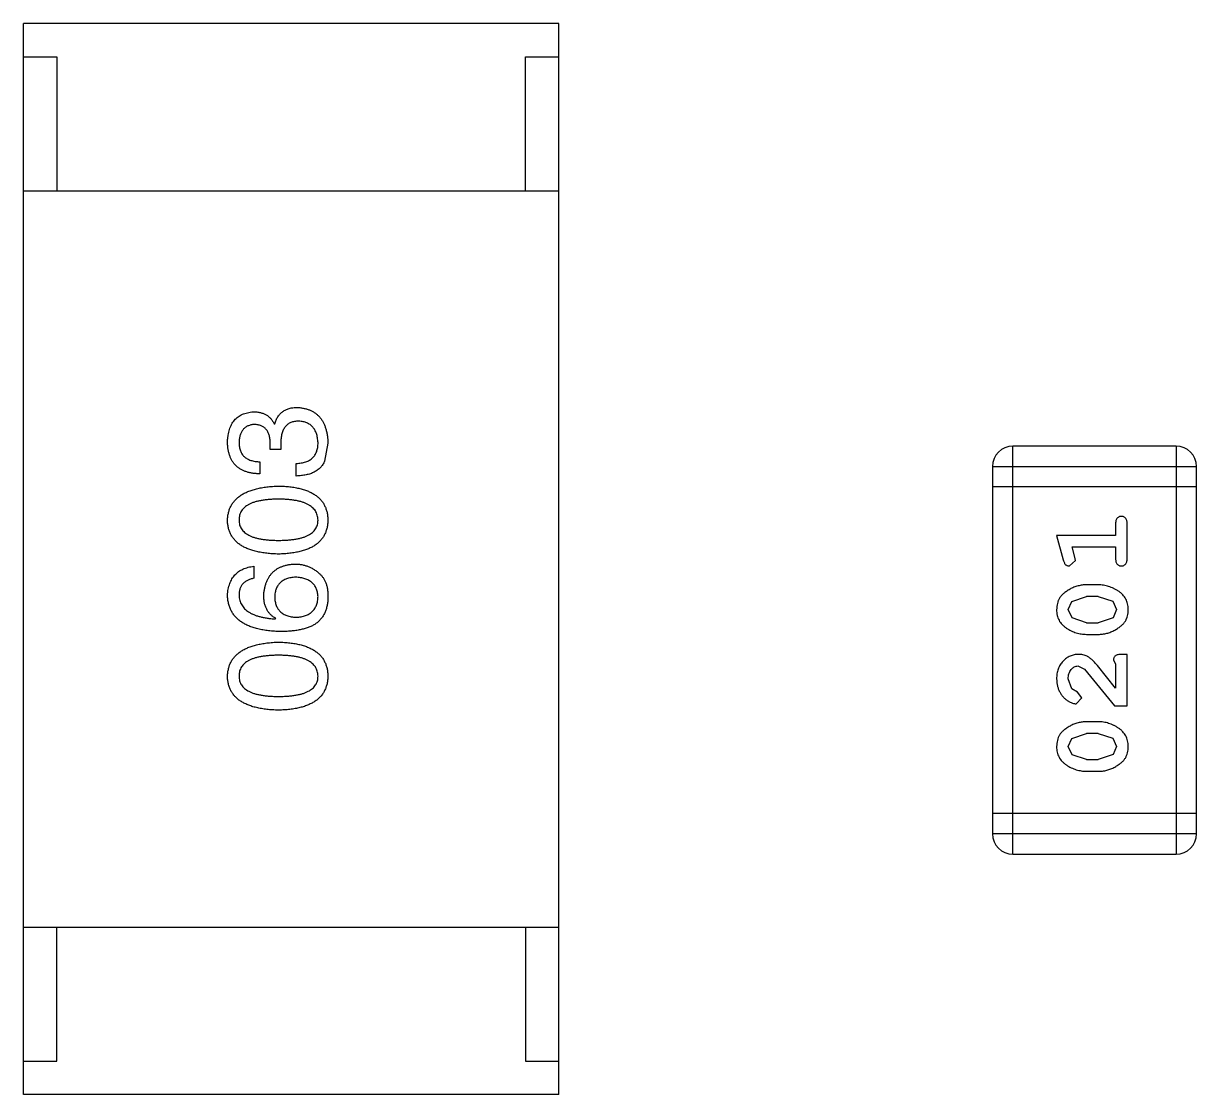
# Model space of a CAD drawing. Header units: inches. Extents: x -13 to 240, y -18 to 126.
# Drawn here: x 183.426 to 185.179, y 37.603 to 39.203 of the extents above; entities that cross this region are included whole.
import ezdxf

# ---------------------------------------------------------------- set-up
doc = ezdxf.new("R2010")
doc.units = ezdxf.units.IN
doc.header["$LTSCALE"] = 1.21
doc.header["$MEASUREMENT"] = 0
doc.layers.get('0').update_dxf_attribs({"linetype": 'CONTINUOUS'})

msp = doc.modelspace()

# ---------------------------------------------------------------- linework, layer by layer
at = {"color": 7, "linetype": 'Continuous'}
for p, q in [((183.4264, 37.6026), (183.4264, 39.2026)), ((184.2264, 39.2026), (183.4264, 39.2026)), ((184.2264, 37.6026), (184.2264, 39.2026)), ((183.4264, 39.1526), (183.4764, 39.1526)), ((183.4764, 39.1526), (183.4764, 38.9526)), ((184.1764, 38.9526), (184.1764, 39.1526)), ((184.1764, 39.1526), (184.2264, 39.1526)), ((183.4264, 38.9526), (184.2264, 38.9526)), ((183.8009, 38.6044), (183.8017, 38.6044)), ((183.7952, 38.5659), (183.7952, 38.5757)), ((183.8108, 38.5749), (183.8108, 38.5659)), ((183.8812, 38.5757), (183.8763, 38.5486)), ((184.9045, 37.9616), (184.9045, 38.5712)), ((185.1484, 38.5712), (184.9045, 38.5712)), ((185.1484, 38.5712), (185.1484, 37.9616)), ((183.8108, 38.5659), (183.7952, 38.5659)), ((183.7796, 38.5478), (183.7796, 38.5298)), ((183.8337, 38.5265), (183.8337, 38.5454)), ((184.874, 38.5407), (184.874, 37.9921)), ((184.874, 38.5407), (185.1788, 38.5407)), ((185.1788, 37.9921), (185.1788, 38.5407)), ((185.1788, 38.5102), (184.874, 38.5102)), ((185.0579, 38.4552), (185.0579, 38.4379)), ((185.0752, 38.4033), (185.0752, 38.4552)), ((184.9698, 38.4379), (184.9797, 38.4013)), ((185.0579, 38.4379), (184.9698, 38.4379)), ((184.9971, 38.4055), (184.9929, 38.4206)), ((184.9929, 38.4206), (185.0579, 38.4206)), ((185.0579, 38.4206), (185.0579, 38.4033)), ((184.9889, 38.3922), (184.9981, 38.4001)), ((184.9981, 38.4001), (184.9971, 38.4055)), ((183.7706, 38.3917), (183.7706, 38.3737)), ((185.0322, 38.3639), (185.0144, 38.3639)), ((184.9924, 38.339), (185.0147, 38.3466)), ((185.0319, 38.3466), (185.0147, 38.3466)), ((185.0319, 38.3466), (185.0537, 38.3394)), ((184.9871, 38.3269), (184.9924, 38.339)), ((184.9929, 38.3145), (184.9871, 38.3269)), ((185.0537, 38.3394), (185.0595, 38.3271)), ((185.0595, 38.3271), (185.0542, 38.3149)), ((183.8026, 38.313), (183.8034, 38.3138)), ((185.0147, 38.3073), (184.9929, 38.3145)), ((185.0542, 38.3149), (185.0319, 38.3073)), ((185.0147, 38.3073), (185.0319, 38.3073)), ((185.0144, 38.29), (185.0322, 38.29)), ((185.0752, 38.2601), (185.0673, 38.2601)), ((185.0752, 38.183), (185.0752, 38.2601)), ((185.0016, 38.2428), (185.0114, 38.238)), ((185.0114, 38.238), (185.0563, 38.183)), ((185.0579, 38.2098), (185.0309, 38.2433)), ((185.0548, 38.2514), (185.0579, 38.2459)), ((185.0579, 38.2459), (185.0579, 38.2098)), ((184.9925, 38.2084), (184.9871, 38.2233)), ((185.001, 38.2035), (184.9925, 38.2084)), ((185.0076, 38.195), (185.001, 38.2035)), ((184.9991, 38.1862), (185.0076, 38.195)), ((185.0563, 38.183), (185.0752, 38.183)), ((185.0322, 38.1594), (185.0144, 38.1594)), ((184.9871, 38.1224), (184.9924, 38.1345)), ((184.9924, 38.1345), (185.0147, 38.1421)), ((185.0319, 38.1421), (185.0147, 38.1421)), ((185.0319, 38.1421), (185.0537, 38.1349)), ((185.0537, 38.1349), (185.0595, 38.1226)), ((184.9929, 38.11), (184.9871, 38.1224)), ((185.0595, 38.1226), (185.0542, 38.1104)), ((185.0147, 38.1028), (184.9929, 38.11)), ((185.0147, 38.1028), (185.0319, 38.1028)), ((185.0542, 38.1104), (185.0319, 38.1028)), ((185.0144, 38.0855), (185.0322, 38.0855)), ((185.1788, 38.0225), (184.874, 38.0225)), ((185.1788, 37.9921), (184.874, 37.9921)), ((184.9045, 37.9616), (185.1484, 37.9616)), ((183.4264, 37.8526), (184.2264, 37.8526)), ((183.4764, 37.6526), (183.4764, 37.8526)), ((184.1764, 37.8526), (184.1764, 37.6526)), ((183.4264, 37.6526), (183.4764, 37.6526)), ((184.1764, 37.6526), (184.2264, 37.6526)), ((184.2264, 37.6026), (183.4264, 37.6026))]:
    msp.add_line(p, q, dxfattribs=at)
for centre, start, end in [((184.9045, 38.5407), 90, 180), ((185.1484, 38.5407), 0, 90), ((184.9045, 37.9921), 180, 270), ((185.1484, 37.9921), 270, 0)]:
    msp.add_arc(centre, 0.0305, start, end, dxfattribs=at)
for points, knots in [([(183.8017, 38.6044), (183.8021, 38.6054), (183.8027, 38.6073), (183.8038, 38.6101), (183.8051, 38.6127), (183.8065, 38.6151), (183.8082, 38.6173), (183.8099, 38.6194), (183.8118, 38.6212), (183.8138, 38.6229), (183.816, 38.6243), (183.8183, 38.6256), (183.8208, 38.6266), (183.8234, 38.6274), (183.8262, 38.6282), (183.8291, 38.6286), (183.8322, 38.6289), (183.8343, 38.629), (183.8353, 38.629)], [0, 0, 0, 0, 0.069445, 0.136039, 0.200011, 0.261745, 0.322328, 0.381403, 0.438864, 0.496655, 0.554398, 0.612391, 0.672266, 0.733005, 0.79604, 0.861293, 0.928785, 1, 1, 1, 1]), ([(183.8353, 38.629), (183.8371, 38.6288), (183.8406, 38.6286), (183.8457, 38.6277), (183.8504, 38.6265), (183.8548, 38.6248), (183.8589, 38.6228), (183.8626, 38.6204), (183.866, 38.6176), (183.869, 38.6145), (183.8718, 38.6109), (183.8741, 38.607), (183.8762, 38.6027), (183.8778, 38.598), (183.8792, 38.593), (183.8803, 38.5876), (183.881, 38.5817), (183.8812, 38.5777), (183.8812, 38.5757)], [0, 0, 0, 0, 0.068236, 0.132937, 0.194125, 0.253174, 0.310181, 0.365986, 0.421096, 0.476216, 0.532352, 0.590232, 0.649824, 0.71274, 0.778406, 0.848058, 0.921922, 1, 1, 1, 1]), ([(183.7312, 38.5773), (183.7313, 38.579), (183.7315, 38.5824), (183.7322, 38.5873), (183.733, 38.5918), (183.7342, 38.5961), (183.7356, 38.6), (183.7374, 38.6036), (183.7393, 38.6069), (183.7416, 38.6099), (183.7442, 38.6126), (183.747, 38.615), (183.7502, 38.617), (183.7535, 38.6188), (183.7572, 38.6201), (183.7612, 38.6212), (183.7654, 38.622), (183.7683, 38.6223), (183.7698, 38.6224)], [0, 0, 0, 0, 0.077845, 0.151584, 0.221397, 0.287366, 0.350104, 0.410398, 0.467998, 0.524388, 0.579979, 0.635152, 0.690917, 0.747936, 0.806661, 0.867861, 0.932479, 1, 1, 1, 1]), ([(183.7698, 38.6224), (183.7716, 38.6224), (183.7752, 38.6223), (183.7803, 38.6214), (183.7849, 38.62), (183.7891, 38.618), (183.7928, 38.6155), (183.796, 38.6123), (183.7988, 38.6086), (183.8002, 38.6058), (183.8009, 38.6044)], [0, 0, 0, 0, 0.143686, 0.277942, 0.40333, 0.521785, 0.638573, 0.755208, 0.874773, 1, 1, 1, 1]), ([(183.8378, 38.6085), (183.8367, 38.6085), (183.8346, 38.6084), (183.8315, 38.608), (183.8286, 38.6073), (183.826, 38.6064), (183.8235, 38.6053), (183.8213, 38.6038), (183.8193, 38.6021), (183.8175, 38.6001), (183.8159, 38.5978), (183.8145, 38.5953), (183.8133, 38.5926), (183.8124, 38.5895), (183.8116, 38.5862), (183.8112, 38.5827), (183.8108, 38.5789), (183.8108, 38.5762), (183.8108, 38.5749)], [0, 0, 0, 0, 0.066518, 0.129194, 0.188613, 0.245254, 0.300032, 0.353805, 0.407079, 0.461108, 0.516272, 0.574141, 0.634837, 0.699275, 0.767504, 0.840272, 0.917505, 1, 1, 1, 1]), ([(183.8665, 38.5765), (183.8664, 38.5777), (183.8662, 38.5801), (183.8657, 38.5836), (183.865, 38.5868), (183.8642, 38.5898), (183.8631, 38.5926), (183.8617, 38.5952), (183.8603, 38.5976), (183.8586, 38.5997), (183.8566, 38.6016), (183.8546, 38.6033), (183.8522, 38.6047), (183.8497, 38.6059), (183.847, 38.6069), (183.8441, 38.6077), (183.841, 38.6082), (183.8389, 38.6084), (183.8378, 38.6085)], [0, 0, 0, 0, 0.076694, 0.149502, 0.218019, 0.283183, 0.345589, 0.405199, 0.462852, 0.519478, 0.575313, 0.630559, 0.687006, 0.744638, 0.804006, 0.866059, 0.931486, 1, 1, 1, 1]), ([(183.7714, 38.6036), (183.7705, 38.6035), (183.7688, 38.6033), (183.7662, 38.6028), (183.7639, 38.6021), (183.7617, 38.6013), (183.7596, 38.6003), (183.7578, 38.599), (183.7561, 38.5976), (183.7546, 38.596), (183.7532, 38.5942), (183.752, 38.5922), (183.751, 38.5901), (183.7501, 38.5877), (183.7495, 38.5852), (183.749, 38.5824), (183.7486, 38.5795), (183.7485, 38.5775), (183.7485, 38.5765)], [0, 0, 0, 0, 0.067655, 0.132224, 0.194132, 0.253145, 0.309858, 0.366002, 0.421361, 0.47702, 0.532632, 0.590536, 0.65067, 0.713258, 0.779588, 0.848803, 0.921949, 1, 1, 1, 1]), ([(183.7952, 38.5757), (183.7951, 38.5768), (183.795, 38.5789), (183.7947, 38.582), (183.7941, 38.5849), (183.7934, 38.5876), (183.7926, 38.59), (183.7915, 38.5923), (183.7903, 38.5943), (183.7889, 38.5962), (183.7873, 38.5979), (183.7855, 38.5993), (183.7836, 38.6005), (183.7815, 38.6016), (183.7792, 38.6024), (183.7768, 38.603), (183.7742, 38.6034), (183.7723, 38.6035), (183.7714, 38.6036)], [0, 0, 0, 0, 0.079415, 0.154091, 0.22508, 0.29186, 0.355026, 0.415127, 0.472418, 0.528511, 0.583551, 0.638361, 0.693547, 0.750023, 0.807857, 0.868401, 0.932259, 1, 1, 1, 1]), ([(183.7796, 38.5298), (183.7777, 38.5298), (183.774, 38.53), (183.7685, 38.5306), (183.7635, 38.5316), (183.7588, 38.533), (183.7545, 38.5347), (183.7505, 38.5368), (183.7469, 38.5392), (183.7437, 38.542), (183.7408, 38.5452), (183.7383, 38.5487), (183.7362, 38.5526), (183.7345, 38.5569), (183.7331, 38.5615), (183.7321, 38.5665), (183.7314, 38.5718), (183.7313, 38.5754), (183.7312, 38.5773)], [0, 0, 0, 0, 0.074804, 0.144899, 0.211458, 0.274554, 0.334363, 0.392059, 0.448123, 0.503024, 0.558154, 0.613471, 0.670844, 0.729926, 0.792003, 0.857405, 0.926768, 1, 1, 1, 1]), ([(183.7485, 38.5765), (183.7485, 38.5754), (183.7485, 38.5732), (183.7489, 38.57), (183.7495, 38.567), (183.7504, 38.5643), (183.7514, 38.5617), (183.7528, 38.5594), (183.7544, 38.5573), (183.7562, 38.5554), (183.7583, 38.5537), (183.7607, 38.5522), (183.7632, 38.5509), (183.766, 38.5499), (183.7691, 38.549), (183.7724, 38.5484), (183.7759, 38.548), (183.7784, 38.5479), (183.7796, 38.5478)], [0, 0, 0, 0, 0.069877, 0.136363, 0.198671, 0.257968, 0.315462, 0.370709, 0.425568, 0.479847, 0.535753, 0.592303, 0.651386, 0.713311, 0.778642, 0.84836, 0.921866, 1, 1, 1, 1]), ([(183.8337, 38.5454), (183.835, 38.5454), (183.8376, 38.5455), (183.8413, 38.546), (183.8448, 38.5466), (183.848, 38.5475), (183.851, 38.5487), (183.8537, 38.5501), (183.8561, 38.5517), (183.8583, 38.5535), (183.8603, 38.5556), (183.8619, 38.5579), (183.8634, 38.5604), (183.8645, 38.5632), (183.8654, 38.5662), (183.866, 38.5694), (183.8664, 38.5729), (183.8665, 38.5753), (183.8665, 38.5765)], [0, 0, 0, 0, 0.07723, 0.149593, 0.217944, 0.282232, 0.34411, 0.402297, 0.458791, 0.513966, 0.568538, 0.623291, 0.679957, 0.737243, 0.798142, 0.86118, 0.928728, 1, 1, 1, 1]), ([(183.8763, 38.5486), (183.8759, 38.5478), (183.8751, 38.546), (183.8735, 38.5436), (183.8719, 38.5413), (183.87, 38.5392), (183.868, 38.5373), (183.8658, 38.5355), (183.8633, 38.5339), (183.8607, 38.5324), (183.858, 38.5311), (183.8551, 38.5299), (183.8519, 38.529), (183.8486, 38.5282), (183.8451, 38.5275), (183.8415, 38.527), (183.8377, 38.5267), (183.835, 38.5266), (183.8337, 38.5265)], [0, 0, 0, 0, 0.056906, 0.113264, 0.168825, 0.223843, 0.279195, 0.335267, 0.392098, 0.450414, 0.51054, 0.572219, 0.636652, 0.703156, 0.773102, 0.845505, 0.921063, 1, 1, 1, 1]), ([(183.7312, 38.4608), (183.7314, 38.4627), (183.7316, 38.4665), (183.7327, 38.4721), (183.7343, 38.4773), (183.7365, 38.4821), (183.7393, 38.4866), (183.7427, 38.4907), (183.7466, 38.4944), (183.7511, 38.4978), (183.7562, 38.5008), (183.7619, 38.5034), (183.7681, 38.5057), (183.7749, 38.5076), (183.7822, 38.5091), (183.7901, 38.5103), (183.7986, 38.5112), (183.8045, 38.5114), (183.8075, 38.5116)], [0, 0, 0, 0, 0.057415, 0.112361, 0.16496, 0.216437, 0.267441, 0.318839, 0.371478, 0.426325, 0.483626, 0.544235, 0.608673, 0.677374, 0.750405, 0.828394, 0.911525, 1, 1, 1, 1]), ([(183.8075, 38.5116), (183.8104, 38.5115), (183.8161, 38.5113), (183.8244, 38.5105), (183.8322, 38.5094), (183.8393, 38.5079), (183.8459, 38.506), (183.852, 38.5038), (183.8575, 38.5012), (183.8624, 38.4982), (183.8668, 38.4948), (183.8706, 38.4911), (183.8738, 38.4869), (183.8764, 38.4824), (183.8785, 38.4775), (183.88, 38.4723), (183.881, 38.4666), (183.8812, 38.4627), (183.8812, 38.4608)], [0, 0, 0, 0, 0.08769, 0.170218, 0.24749, 0.319818, 0.387758, 0.451391, 0.511445, 0.568185, 0.622681, 0.67526, 0.726746, 0.778428, 0.830764, 0.884397, 0.940866, 1, 1, 1, 1]), ([(183.8075, 38.4919), (183.8051, 38.4919), (183.8005, 38.4918), (183.7938, 38.4915), (183.7875, 38.4909), (183.7818, 38.49), (183.7765, 38.4889), (183.7716, 38.4876), (183.7672, 38.486), (183.7633, 38.4842), (183.7598, 38.4821), (183.7567, 38.4798), (183.7542, 38.4772), (183.7521, 38.4744), (183.7504, 38.4714), (183.7493, 38.468), (183.7486, 38.4645), (183.7485, 38.462), (183.7485, 38.4608)], [0, 0, 0, 0, 0.095719, 0.185854, 0.269738, 0.347952, 0.420315, 0.487894, 0.550245, 0.608186, 0.662454, 0.713283, 0.761375, 0.808209, 0.854301, 0.901312, 0.949396, 1, 1, 1, 1]), ([(183.8665, 38.4608), (183.8664, 38.462), (183.8663, 38.4645), (183.8655, 38.468), (183.8642, 38.4714), (183.8626, 38.4744), (183.8604, 38.4773), (183.8578, 38.4798), (183.8548, 38.4821), (183.8513, 38.4842), (183.8473, 38.4861), (183.843, 38.4876), (183.8381, 38.489), (183.8329, 38.49), (183.8271, 38.4909), (183.821, 38.4915), (183.8144, 38.4918), (183.8098, 38.4919), (183.8075, 38.4919)], [0, 0, 0, 0, 0.050879, 0.099377, 0.146973, 0.193618, 0.240619, 0.289461, 0.34047, 0.395283, 0.453059, 0.515633, 0.582666, 0.655287, 0.732971, 0.815933, 0.905166, 1, 1, 1, 1]), ([(185.0666, 38.4662), (185.066, 38.4661), (185.0648, 38.4661), (185.0631, 38.4656), (185.0616, 38.4647), (185.0603, 38.4636), (185.0592, 38.462), (185.0584, 38.4601), (185.058, 38.4577), (185.0579, 38.4561), (185.0579, 38.4552)], [0, 0, 0, 0, 0.11517, 0.223509, 0.328254, 0.438012, 0.553651, 0.682263, 0.830856, 1, 1, 1, 1]), ([(185.0752, 38.4552), (185.0752, 38.4561), (185.0752, 38.4577), (185.0747, 38.4601), (185.074, 38.462), (185.0729, 38.4636), (185.0716, 38.4647), (185.07, 38.4656), (185.0684, 38.4661), (185.0672, 38.4661), (185.0666, 38.4662)], [0, 0, 0, 0, 0.169012, 0.317488, 0.445429, 0.560977, 0.67065, 0.776666, 0.88492, 1, 1, 1, 1]), ([(183.8075, 38.4099), (183.8044, 38.41), (183.7985, 38.4102), (183.79, 38.411), (183.782, 38.4121), (183.7746, 38.4136), (183.7677, 38.4155), (183.7615, 38.4177), (183.7558, 38.4203), (183.7507, 38.4233), (183.7462, 38.4267), (183.7423, 38.4304), (183.739, 38.4346), (183.7362, 38.4391), (183.7341, 38.444), (183.7325, 38.4492), (183.7315, 38.4549), (183.7313, 38.4588), (183.7312, 38.4608)], [0, 0, 0, 0, 0.088823, 0.172287, 0.250296, 0.323438, 0.392244, 0.456221, 0.516635, 0.573871, 0.628, 0.680335, 0.731489, 0.782557, 0.834044, 0.886738, 0.942089, 1, 1, 1, 1]), ([(183.7485, 38.4608), (183.7485, 38.4595), (183.7486, 38.4571), (183.7493, 38.4536), (183.7504, 38.4504), (183.7521, 38.4474), (183.7542, 38.4447), (183.7567, 38.4422), (183.7598, 38.4399), (183.7633, 38.4379), (183.7672, 38.4361), (183.7716, 38.4346), (183.7765, 38.4333), (183.7818, 38.4322), (183.7875, 38.4314), (183.7938, 38.4309), (183.8005, 38.4305), (183.8051, 38.4304), (183.8075, 38.4304)], [0, 0, 0, 0, 0.049764, 0.097007, 0.143217, 0.188577, 0.235116, 0.282997, 0.333719, 0.387776, 0.445989, 0.508679, 0.576563, 0.649481, 0.728235, 0.812722, 0.903548, 1, 1, 1, 1]), ([(183.8075, 38.4304), (183.8099, 38.4304), (183.8145, 38.4305), (183.8212, 38.4309), (183.8274, 38.4314), (183.8332, 38.4322), (183.8385, 38.4333), (183.8434, 38.4346), (183.8477, 38.4361), (183.8517, 38.4379), (183.8552, 38.4399), (183.8582, 38.4422), (183.8608, 38.4447), (183.8628, 38.4474), (183.8645, 38.4504), (183.8657, 38.4537), (183.8664, 38.4571), (183.8664, 38.4595), (183.8665, 38.4608)], [0, 0, 0, 0, 0.096457, 0.187288, 0.27178, 0.350132, 0.423455, 0.491343, 0.554037, 0.612253, 0.666313, 0.717038, 0.764921, 0.811214, 0.856775, 0.902988, 0.950234, 1, 1, 1, 1]), ([(183.8812, 38.4608), (183.8812, 38.4588), (183.881, 38.4549), (183.88, 38.4493), (183.8785, 38.444), (183.8764, 38.4391), (183.8738, 38.4346), (183.8706, 38.4304), (183.8668, 38.4267), (183.8624, 38.4233), (183.8575, 38.4203), (183.852, 38.4177), (183.8459, 38.4155), (183.8393, 38.4136), (183.8322, 38.4121), (183.8244, 38.411), (183.8161, 38.4102), (183.8104, 38.41), (183.8075, 38.4099)], [0, 0, 0, 0, 0.059135, 0.115606, 0.169241, 0.221578, 0.273261, 0.324749, 0.377329, 0.431642, 0.488541, 0.548597, 0.612232, 0.680174, 0.752504, 0.829777, 0.912307, 1, 1, 1, 1]), ([(184.9797, 38.4013), (184.9799, 38.4004), (184.9804, 38.3989), (184.9813, 38.3968), (184.9822, 38.3952), (184.9832, 38.394), (184.9844, 38.3932), (184.9857, 38.3926), (184.9872, 38.3923), (184.9883, 38.3923), (184.9889, 38.3922)], [0, 0, 0, 0, 0.187321, 0.344927, 0.475328, 0.579604, 0.674244, 0.773631, 0.882025, 1, 1, 1, 1]), ([(185.0579, 38.4033), (185.0579, 38.4024), (185.058, 38.4007), (185.0584, 38.3983), (185.0592, 38.3964), (185.0603, 38.3948), (185.0616, 38.3937), (185.0631, 38.3928), (185.0648, 38.3923), (185.066, 38.3923), (185.0666, 38.3922)], [0, 0, 0, 0, 0.169102, 0.317658, 0.446239, 0.563118, 0.671828, 0.776546, 0.884858, 1, 1, 1, 1]), ([(185.0666, 38.3922), (185.0672, 38.3923), (185.0684, 38.3923), (185.07, 38.3928), (185.0715, 38.3937), (185.0729, 38.3948), (185.074, 38.3964), (185.0747, 38.3984), (185.0752, 38.4007), (185.0752, 38.4024), (185.0752, 38.4033)], [0, 0, 0, 0, 0.115051, 0.223278, 0.329269, 0.437893, 0.554681, 0.682591, 0.83103, 1, 1, 1, 1]), ([(183.7312, 38.3483), (183.7314, 38.3499), (183.7316, 38.353), (183.7323, 38.3575), (183.7333, 38.3617), (183.7346, 38.3657), (183.7361, 38.3694), (183.7379, 38.3728), (183.7399, 38.376), (183.7422, 38.3789), (183.7449, 38.3814), (183.7478, 38.3837), (183.7509, 38.3858), (183.7543, 38.3875), (183.758, 38.389), (183.762, 38.3902), (183.7662, 38.3912), (183.7691, 38.3915), (183.7706, 38.3917)], [0, 0, 0, 0, 0.073784, 0.144317, 0.211047, 0.274818, 0.336501, 0.395724, 0.453465, 0.510016, 0.566585, 0.622844, 0.680328, 0.739335, 0.800408, 0.863904, 0.93053, 1, 1, 1, 1]), ([(183.7853, 38.3483), (183.7855, 38.3501), (183.7858, 38.3537), (183.7867, 38.3588), (183.7879, 38.3636), (183.7894, 38.3681), (183.7913, 38.3722), (183.7933, 38.376), (183.7959, 38.3794), (183.7986, 38.3825), (183.8017, 38.3853), (183.8051, 38.3877), (183.8088, 38.3898), (183.8129, 38.3916), (183.8172, 38.3929), (183.8219, 38.394), (183.8269, 38.3947), (183.8303, 38.3949), (183.8321, 38.395)], [0, 0, 0, 0, 0.074228, 0.144548, 0.211288, 0.274576, 0.335162, 0.393915, 0.450599, 0.506657, 0.562409, 0.618617, 0.676096, 0.735061, 0.79654, 0.860906, 0.928473, 1, 1, 1, 1]), ([(183.8321, 38.395), (183.8338, 38.3949), (183.8373, 38.3948), (183.8424, 38.3942), (183.8473, 38.393), (183.852, 38.3914), (183.8565, 38.3893), (183.8609, 38.3868), (183.8651, 38.3837), (183.8676, 38.3814), (183.869, 38.3802)], [0, 0, 0, 0, 0.12904, 0.253809, 0.377066, 0.499122, 0.621469, 0.744665, 0.870607, 1, 1, 1, 1]), ([(183.869, 38.3802), (183.87, 38.3793), (183.8721, 38.3774), (183.8747, 38.3739), (183.877, 38.37), (183.8787, 38.3656), (183.88, 38.3607), (183.8809, 38.3554), (183.8814, 38.3495), (183.8813, 38.3455), (183.8812, 38.3434)], [0, 0, 0, 0, 0.105033, 0.21147, 0.321511, 0.438526, 0.563605, 0.698055, 0.843218, 1, 1, 1, 1]), ([(183.7706, 38.3737), (183.7688, 38.3733), (183.7655, 38.3726), (183.761, 38.3707), (183.7571, 38.3683), (183.7539, 38.3654), (183.7514, 38.3619), (183.7497, 38.3578), (183.7486, 38.3532), (183.7485, 38.35), (183.7485, 38.3483)], [0, 0, 0, 0, 0.1439, 0.274233, 0.394478, 0.509388, 0.621911, 0.738504, 0.863414, 1, 1, 1, 1]), ([(183.8329, 38.3753), (183.8317, 38.3752), (183.8293, 38.3751), (183.8258, 38.3746), (183.8226, 38.3738), (183.8196, 38.3729), (183.8168, 38.3718), (183.8143, 38.3705), (183.812, 38.3689), (183.8099, 38.3672), (183.8081, 38.3652), (183.8065, 38.363), (183.8051, 38.3607), (183.8039, 38.3581), (183.803, 38.3553), (183.8024, 38.3523), (183.8019, 38.3491), (183.8018, 38.3469), (183.8017, 38.3458)], [0, 0, 0, 0, 0.076288, 0.14871, 0.216387, 0.281386, 0.342528, 0.402111, 0.4591, 0.514852, 0.569974, 0.625644, 0.682226, 0.740156, 0.800362, 0.863471, 0.930116, 1, 1, 1, 1]), ([(183.8665, 38.3466), (183.8664, 38.3477), (183.8662, 38.3499), (183.8657, 38.353), (183.8649, 38.3559), (183.8638, 38.3586), (183.8626, 38.3611), (183.8611, 38.3634), (183.8593, 38.3655), (183.8573, 38.3674), (183.8551, 38.3691), (183.8526, 38.3706), (183.8499, 38.3719), (183.8469, 38.373), (183.8438, 38.3739), (183.8404, 38.3745), (183.8367, 38.3751), (183.8342, 38.3752), (183.8329, 38.3753)], [0, 0, 0, 0, 0.066682, 0.130303, 0.190802, 0.248749, 0.30534, 0.361219, 0.415721, 0.471765, 0.528279, 0.586428, 0.64659, 0.710143, 0.776461, 0.846692, 0.921137, 1, 1, 1, 1]), ([(185.0144, 38.3639), (185.0134, 38.3639), (185.0112, 38.3639), (185.008, 38.3636), (185.0049, 38.363), (185.0018, 38.3624), (184.9987, 38.3614), (184.9957, 38.3603), (184.9927, 38.359), (184.9899, 38.3575), (184.9871, 38.3559), (184.9846, 38.3543), (184.9823, 38.3526), (184.9802, 38.351), (184.9783, 38.3493), (184.9767, 38.3476), (184.9752, 38.3458), (184.9737, 38.3435), (184.9721, 38.3403), (184.9708, 38.3361), (184.97, 38.3316), (184.9699, 38.3284), (184.9698, 38.3268)], [0, 0, 0, 0, 0.049855, 0.099516, 0.148482, 0.19758, 0.246804, 0.296268, 0.346517, 0.397047, 0.446826, 0.49336, 0.537801, 0.579207, 0.617974, 0.654833, 0.689171, 0.722088, 0.786392, 0.853518, 0.924186, 1, 1, 1, 1]), ([(185.0768, 38.327), (185.0767, 38.3285), (185.0767, 38.3313), (185.076, 38.3354), (185.0748, 38.3392), (185.0732, 38.3428), (185.0712, 38.3461), (185.0687, 38.3492), (185.0658, 38.352), (185.0624, 38.3544), (185.0588, 38.3566), (185.0551, 38.3586), (185.0514, 38.3602), (185.0476, 38.3616), (185.0438, 38.3626), (185.04, 38.3634), (185.0361, 38.3638), (185.0335, 38.3639), (185.0322, 38.3639)], [0, 0, 0, 0, 0.067217, 0.131051, 0.19272, 0.252824, 0.312745, 0.373449, 0.436041, 0.501494, 0.567761, 0.632087, 0.695096, 0.757109, 0.817993, 0.878657, 0.939311, 1, 1, 1, 1]), ([(183.8108, 38.2942), (183.8076, 38.2943), (183.8015, 38.2945), (183.7927, 38.2953), (183.7844, 38.2964), (183.7767, 38.2981), (183.7696, 38.3), (183.7632, 38.3024), (183.7573, 38.3052), (183.752, 38.3084), (183.7472, 38.3119), (183.7432, 38.316), (183.7396, 38.3204), (183.7367, 38.3252), (183.7344, 38.3304), (183.7327, 38.336), (183.7316, 38.342), (183.7314, 38.3462), (183.7312, 38.3483)], [0, 0, 0, 0, 0.087517, 0.169686, 0.246944, 0.319347, 0.387088, 0.450961, 0.511075, 0.567974, 0.622351, 0.675039, 0.726853, 0.778688, 0.83093, 0.884738, 0.941043, 1, 1, 1, 1]), ([(183.7485, 38.3483), (183.7486, 38.347), (183.7487, 38.3444), (183.7496, 38.3408), (183.7508, 38.3373), (183.7524, 38.3341), (183.7544, 38.331), (183.7568, 38.3282), (183.7596, 38.3257), (183.7628, 38.3234), (183.7664, 38.3213), (183.7704, 38.3194), (183.7748, 38.3178), (183.7796, 38.3164), (183.7848, 38.3152), (183.7904, 38.3142), (183.7963, 38.3135), (183.8004, 38.3132), (183.8026, 38.313)], [0, 0, 0, 0, 0.054741, 0.107075, 0.158339, 0.208382, 0.258772, 0.310045, 0.362765, 0.417822, 0.475982, 0.537466, 0.602901, 0.673037, 0.747247, 0.826291, 0.910782, 1, 1, 1, 1]), ([(183.8034, 38.3138), (183.8019, 38.3147), (183.7991, 38.3164), (183.7954, 38.3196), (183.7923, 38.3232), (183.7897, 38.3274), (183.7878, 38.332), (183.7863, 38.337), (183.7855, 38.3425), (183.7854, 38.3463), (183.7853, 38.3483)], [0, 0, 0, 0, 0.122276, 0.239997, 0.35611, 0.473903, 0.59404, 0.720428, 0.855383, 1, 1, 1, 1]), ([(183.8017, 38.3458), (183.8018, 38.3446), (183.8019, 38.3424), (183.8024, 38.3391), (183.803, 38.336), (183.804, 38.3332), (183.8051, 38.3305), (183.8066, 38.3281), (183.8082, 38.3259), (183.8101, 38.3239), (183.8122, 38.322), (183.8146, 38.3205), (183.8172, 38.3191), (183.8201, 38.3179), (183.8231, 38.317), (183.8264, 38.3162), (183.83, 38.3157), (183.8325, 38.3156), (183.8337, 38.3155)], [0, 0, 0, 0, 0.070453, 0.136523, 0.199866, 0.260392, 0.318446, 0.374657, 0.430182, 0.485556, 0.541071, 0.598396, 0.657208, 0.718642, 0.783247, 0.851631, 0.923928, 1, 1, 1, 1]), ([(183.8337, 38.3155), (183.835, 38.3156), (183.8375, 38.3157), (183.8412, 38.3163), (183.8445, 38.317), (183.8477, 38.318), (183.8506, 38.3191), (183.8533, 38.3206), (183.8557, 38.3222), (183.8579, 38.3241), (183.8599, 38.3261), (183.8615, 38.3284), (183.863, 38.3309), (183.8642, 38.3336), (183.8652, 38.3366), (183.8658, 38.3397), (183.8664, 38.3431), (183.8664, 38.3454), (183.8665, 38.3466)], [0, 0, 0, 0, 0.076467, 0.148148, 0.216496, 0.280559, 0.342274, 0.401168, 0.458322, 0.514073, 0.569257, 0.62465, 0.68124, 0.739113, 0.799947, 0.862804, 0.929597, 1, 1, 1, 1]), ([(183.8812, 38.3434), (183.8811, 38.3413), (183.8809, 38.3373), (183.8798, 38.3315), (183.8782, 38.326), (183.876, 38.321), (183.8733, 38.3163), (183.8699, 38.3121), (183.8661, 38.3081), (183.8631, 38.3059), (183.8616, 38.3048)], [0, 0, 0, 0, 0.137449, 0.267856, 0.393219, 0.514735, 0.63397, 0.753734, 0.874967, 1, 1, 1, 1]), ([(184.9698, 38.3268), (184.9698, 38.3253), (184.9699, 38.3225), (184.9706, 38.3184), (184.9718, 38.3146), (184.9733, 38.311), (184.9754, 38.3077), (184.9779, 38.3047), (184.9809, 38.3019), (184.9843, 38.2994), (184.9879, 38.2972), (184.9915, 38.2953), (184.9953, 38.2937), (184.999, 38.2923), (185.0028, 38.2913), (185.0067, 38.2905), (185.0105, 38.2901), (185.0131, 38.29), (185.0144, 38.29)], [0, 0, 0, 0, 0.06692, 0.130834, 0.19258, 0.252759, 0.312631, 0.373411, 0.436359, 0.501894, 0.568244, 0.632472, 0.69556, 0.757163, 0.818592, 0.878885, 0.939235, 1, 1, 1, 1]), ([(185.0322, 38.29), (185.0332, 38.29), (185.0354, 38.29), (185.0385, 38.2903), (185.0417, 38.2908), (185.0448, 38.2915), (185.0478, 38.2924), (185.0508, 38.2935), (185.0538, 38.2948), (185.0567, 38.2963), (185.0594, 38.2978), (185.0619, 38.2995), (185.0642, 38.3011), (185.0664, 38.3028), (185.0682, 38.3045), (185.0699, 38.3062), (185.0713, 38.3079), (185.0729, 38.3103), (185.0745, 38.3134), (185.0758, 38.3176), (185.0766, 38.3222), (185.0767, 38.3254), (185.0768, 38.327)], [0, 0, 0, 0, 0.049886, 0.09882, 0.148132, 0.19689, 0.246038, 0.295176, 0.345305, 0.395692, 0.445312, 0.491875, 0.535813, 0.577009, 0.616081, 0.652689, 0.687585, 0.720206, 0.785062, 0.85223, 0.923759, 1, 1, 1, 1]), ([(183.8616, 38.3048), (183.86, 38.304), (183.8568, 38.3022), (183.8516, 38.3), (183.8459, 38.2982), (183.8397, 38.2968), (183.8332, 38.2956), (183.8261, 38.2948), (183.8186, 38.2942), (183.8134, 38.2942), (183.8108, 38.2942)], [0, 0, 0, 0, 0.101889, 0.209155, 0.322694, 0.442863, 0.569758, 0.70479, 0.848502, 1, 1, 1, 1]), ([(183.7312, 38.2276), (183.7314, 38.2296), (183.7316, 38.2334), (183.7327, 38.2389), (183.7343, 38.2441), (183.7365, 38.249), (183.7393, 38.2534), (183.7427, 38.2575), (183.7466, 38.2612), (183.7511, 38.2646), (183.7562, 38.2676), (183.7619, 38.2703), (183.7681, 38.2725), (183.7749, 38.2744), (183.7822, 38.276), (183.7901, 38.2772), (183.7986, 38.278), (183.8045, 38.2783), (183.8075, 38.2784)], [0, 0, 0, 0, 0.057415, 0.112361, 0.16496, 0.216437, 0.267441, 0.318839, 0.371478, 0.426325, 0.483626, 0.544235, 0.608673, 0.677374, 0.750405, 0.828394, 0.911525, 1, 1, 1, 1]), ([(183.8075, 38.2784), (183.8104, 38.2783), (183.8161, 38.2781), (183.8244, 38.2774), (183.8322, 38.2763), (183.8393, 38.2747), (183.8459, 38.2729), (183.852, 38.2706), (183.8575, 38.268), (183.8624, 38.265), (183.8668, 38.2617), (183.8706, 38.2579), (183.8738, 38.2538), (183.8764, 38.2492), (183.8785, 38.2443), (183.88, 38.2391), (183.881, 38.2335), (183.8812, 38.2296), (183.8812, 38.2276)], [0, 0, 0, 0, 0.08769, 0.170218, 0.24749, 0.319818, 0.387758, 0.451391, 0.511445, 0.568185, 0.622681, 0.67526, 0.726746, 0.778428, 0.830764, 0.884397, 0.940866, 1, 1, 1, 1]), ([(183.8075, 38.2587), (183.8051, 38.2587), (183.8005, 38.2587), (183.7938, 38.2583), (183.7875, 38.2577), (183.7818, 38.2569), (183.7765, 38.2558), (183.7716, 38.2545), (183.7672, 38.2529), (183.7633, 38.2511), (183.7598, 38.249), (183.7567, 38.2467), (183.7542, 38.2441), (183.7521, 38.2413), (183.7504, 38.2382), (183.7493, 38.2349), (183.7486, 38.2313), (183.7485, 38.2289), (183.7485, 38.2276)], [0, 0, 0, 0, 0.095719, 0.185854, 0.269738, 0.347952, 0.420315, 0.487894, 0.550245, 0.608186, 0.662454, 0.713283, 0.761375, 0.808209, 0.854301, 0.901312, 0.949396, 1, 1, 1, 1]), ([(183.8665, 38.2276), (183.8664, 38.2289), (183.8663, 38.2313), (183.8655, 38.2349), (183.8642, 38.2382), (183.8626, 38.2413), (183.8604, 38.2441), (183.8578, 38.2467), (183.8548, 38.249), (183.8513, 38.2511), (183.8473, 38.2529), (183.843, 38.2545), (183.8381, 38.2558), (183.8329, 38.2569), (183.8271, 38.2577), (183.821, 38.2583), (183.8144, 38.2587), (183.8098, 38.2587), (183.8075, 38.2587)], [0, 0, 0, 0, 0.050879, 0.099377, 0.146973, 0.193618, 0.240619, 0.289461, 0.34047, 0.395283, 0.453059, 0.515633, 0.582666, 0.655287, 0.732971, 0.815933, 0.905166, 1, 1, 1, 1]), ([(185.0026, 38.2601), (185.0015, 38.2601), (184.9993, 38.26), (184.996, 38.2595), (184.9929, 38.2587), (184.9899, 38.2576), (184.9871, 38.2561), (184.9844, 38.2543), (184.9818, 38.2522), (184.9793, 38.2498), (184.9771, 38.2472), (184.9751, 38.2443), (184.9735, 38.2413), (184.9721, 38.2381), (184.9711, 38.2347), (184.9703, 38.2311), (184.9699, 38.2273), (184.9698, 38.2247), (184.9698, 38.2234)], [0, 0, 0, 0, 0.060981, 0.120256, 0.178148, 0.236115, 0.293993, 0.352864, 0.413358, 0.476056, 0.539296, 0.602396, 0.665116, 0.728325, 0.792919, 0.859317, 0.928302, 1, 1, 1, 1]), ([(185.0309, 38.2433), (185.0301, 38.2442), (185.0286, 38.2459), (185.0264, 38.2483), (185.0243, 38.2504), (185.0223, 38.2523), (185.0204, 38.2539), (185.0187, 38.2552), (185.017, 38.2563), (185.015, 38.2575), (185.0124, 38.2585), (185.0092, 38.2594), (185.0059, 38.26), (185.0037, 38.2601), (185.0026, 38.2601)], [0, 0, 0, 0, 0.103002, 0.197728, 0.285279, 0.365235, 0.437224, 0.502446, 0.560545, 0.611446, 0.707576, 0.80349, 0.900532, 1, 1, 1, 1]), ([(185.0673, 38.2601), (185.0663, 38.2601), (185.0643, 38.26), (185.0616, 38.2596), (185.0593, 38.2589), (185.0576, 38.2579), (185.0563, 38.2565), (185.0554, 38.255), (185.0548, 38.2533), (185.0548, 38.2521), (185.0548, 38.2514)], [0, 0, 0, 0, 0.1844, 0.34094, 0.473574, 0.586824, 0.690029, 0.789175, 0.890445, 1, 1, 1, 1]), ([(184.9871, 38.2233), (184.9872, 38.2247), (184.9872, 38.2274), (184.9881, 38.2312), (184.9895, 38.2346), (184.9914, 38.2375), (184.9937, 38.2398), (184.9961, 38.2415), (184.9988, 38.2426), (185.0007, 38.2427), (185.0016, 38.2428)], [0, 0, 0, 0, 0.156344, 0.299348, 0.4327, 0.561, 0.682299, 0.791883, 0.89611, 1, 1, 1, 1]), ([(183.8075, 38.1768), (183.8044, 38.1769), (183.7985, 38.1771), (183.79, 38.1778), (183.782, 38.1789), (183.7746, 38.1805), (183.7677, 38.1823), (183.7615, 38.1846), (183.7558, 38.1872), (183.7507, 38.1902), (183.7462, 38.1935), (183.7423, 38.1973), (183.739, 38.2014), (183.7362, 38.2059), (183.7341, 38.2108), (183.7325, 38.2161), (183.7315, 38.2217), (183.7313, 38.2256), (183.7312, 38.2276)], [0, 0, 0, 0, 0.088823, 0.172287, 0.250296, 0.323438, 0.392244, 0.456221, 0.516635, 0.573871, 0.628, 0.680335, 0.731489, 0.782557, 0.834044, 0.886738, 0.942089, 1, 1, 1, 1]), ([(183.7485, 38.2276), (183.7485, 38.2264), (183.7486, 38.224), (183.7493, 38.2205), (183.7504, 38.2173), (183.7521, 38.2143), (183.7542, 38.2115), (183.7567, 38.209), (183.7598, 38.2068), (183.7633, 38.2048), (183.7672, 38.203), (183.7716, 38.2014), (183.7765, 38.2002), (183.7818, 38.1991), (183.7875, 38.1983), (183.7938, 38.1977), (183.8005, 38.1973), (183.8051, 38.1973), (183.8075, 38.1973)], [0, 0, 0, 0, 0.049764, 0.097007, 0.143217, 0.188577, 0.235116, 0.282997, 0.333719, 0.387776, 0.445989, 0.508679, 0.576563, 0.649481, 0.728235, 0.812722, 0.903548, 1, 1, 1, 1]), ([(183.8075, 38.1973), (183.8099, 38.1973), (183.8145, 38.1973), (183.8212, 38.1977), (183.8274, 38.1983), (183.8332, 38.1991), (183.8385, 38.2002), (183.8434, 38.2014), (183.8477, 38.203), (183.8517, 38.2048), (183.8552, 38.2068), (183.8582, 38.209), (183.8608, 38.2115), (183.8628, 38.2143), (183.8645, 38.2173), (183.8657, 38.2205), (183.8664, 38.224), (183.8664, 38.2264), (183.8665, 38.2276)], [0, 0, 0, 0, 0.096457, 0.187288, 0.27178, 0.350132, 0.423455, 0.491343, 0.554037, 0.612253, 0.666313, 0.717038, 0.764921, 0.811214, 0.856775, 0.902988, 0.950234, 1, 1, 1, 1]), ([(183.8812, 38.2276), (183.8812, 38.2256), (183.881, 38.2217), (183.88, 38.2161), (183.8785, 38.2109), (183.8764, 38.206), (183.8738, 38.2014), (183.8706, 38.1973), (183.8668, 38.1935), (183.8624, 38.1902), (183.8575, 38.1872), (183.852, 38.1846), (183.8459, 38.1823), (183.8393, 38.1805), (183.8322, 38.1789), (183.8244, 38.1778), (183.8161, 38.1771), (183.8104, 38.1769), (183.8075, 38.1768)], [0, 0, 0, 0, 0.059135, 0.115606, 0.169241, 0.221578, 0.273261, 0.324749, 0.377329, 0.431642, 0.488541, 0.548597, 0.612232, 0.680174, 0.752504, 0.829777, 0.912307, 1, 1, 1, 1]), ([(184.9698, 38.2234), (184.9699, 38.2217), (184.97, 38.2184), (184.9708, 38.2134), (184.9723, 38.2087), (184.9743, 38.2042), (184.9767, 38.2), (184.9796, 38.1964), (184.9828, 38.1932), (184.9864, 38.1907), (184.9899, 38.1888), (184.9933, 38.1873), (184.9963, 38.1864), (184.9982, 38.1862), (184.9991, 38.1862)], [0, 0, 0, 0, 0.098286, 0.193983, 0.289056, 0.384352, 0.477435, 0.566197, 0.652355, 0.737986, 0.818188, 0.887401, 0.94802, 1, 1, 1, 1]), ([(185.0144, 38.1594), (185.0134, 38.1594), (185.0112, 38.1594), (185.008, 38.1591), (185.0049, 38.1585), (185.0018, 38.1579), (184.9987, 38.1569), (184.9957, 38.1558), (184.9927, 38.1545), (184.9899, 38.153), (184.9871, 38.1514), (184.9846, 38.1498), (184.9823, 38.1481), (184.9802, 38.1465), (184.9783, 38.1448), (184.9767, 38.1431), (184.9752, 38.1413), (184.9737, 38.139), (184.9721, 38.1358), (184.9708, 38.1316), (184.97, 38.1271), (184.9699, 38.1239), (184.9698, 38.1223)], [0, 0, 0, 0, 0.049855, 0.099516, 0.148482, 0.19758, 0.246804, 0.296268, 0.346517, 0.397047, 0.446826, 0.49336, 0.537801, 0.579207, 0.617974, 0.654833, 0.689171, 0.722088, 0.786392, 0.853518, 0.924186, 1, 1, 1, 1]), ([(185.0768, 38.1225), (185.0767, 38.124), (185.0767, 38.1268), (185.076, 38.1309), (185.0748, 38.1347), (185.0732, 38.1383), (185.0712, 38.1416), (185.0687, 38.1446), (185.0658, 38.1475), (185.0624, 38.1499), (185.0588, 38.1521), (185.0551, 38.1541), (185.0514, 38.1557), (185.0476, 38.1571), (185.0438, 38.1581), (185.04, 38.1589), (185.0361, 38.1593), (185.0335, 38.1594), (185.0322, 38.1594)], [0, 0, 0, 0, 0.067217, 0.131051, 0.19272, 0.252824, 0.312745, 0.373449, 0.436041, 0.501494, 0.567761, 0.632087, 0.695096, 0.757109, 0.817993, 0.878657, 0.939311, 1, 1, 1, 1]), ([(184.9698, 38.1223), (184.9698, 38.1208), (184.9699, 38.118), (184.9706, 38.1139), (184.9718, 38.1101), (184.9733, 38.1065), (184.9754, 38.1032), (184.9779, 38.1002), (184.9809, 38.0974), (184.9843, 38.0949), (184.9879, 38.0927), (184.9915, 38.0908), (184.9953, 38.0891), (184.999, 38.0878), (185.0028, 38.0868), (185.0067, 38.086), (185.0105, 38.0856), (185.0131, 38.0855), (185.0144, 38.0855)], [0, 0, 0, 0, 0.06692, 0.130834, 0.19258, 0.252759, 0.312631, 0.373411, 0.436359, 0.501894, 0.568244, 0.632472, 0.69556, 0.757163, 0.818592, 0.878885, 0.939235, 1, 1, 1, 1]), ([(185.0322, 38.0855), (185.0332, 38.0855), (185.0354, 38.0855), (185.0385, 38.0858), (185.0417, 38.0863), (185.0448, 38.087), (185.0478, 38.0879), (185.0508, 38.089), (185.0538, 38.0903), (185.0567, 38.0918), (185.0594, 38.0933), (185.0619, 38.095), (185.0642, 38.0966), (185.0664, 38.0982), (185.0682, 38.0999), (185.0699, 38.1016), (185.0713, 38.1034), (185.0729, 38.1057), (185.0745, 38.1089), (185.0758, 38.1131), (185.0766, 38.1177), (185.0767, 38.1209), (185.0768, 38.1225)], [0, 0, 0, 0, 0.049886, 0.09882, 0.148132, 0.19689, 0.246038, 0.295176, 0.345305, 0.395692, 0.445312, 0.491875, 0.535813, 0.577009, 0.616081, 0.652689, 0.687585, 0.720206, 0.785062, 0.85223, 0.923759, 1, 1, 1, 1])]:
    msp.add_open_spline(points, degree=3, knots=knots, dxfattribs=at)

doc.saveas('drawing.dxf')
